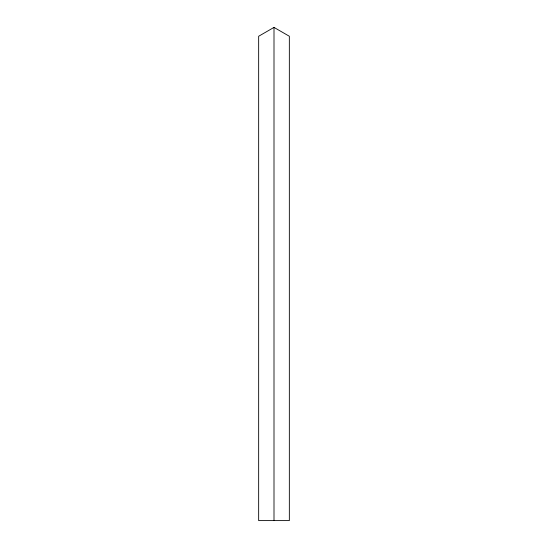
<?xml version="1.0" encoding="UTF-8"?>
<svg xmlns="http://www.w3.org/2000/svg" width="548" height="548" viewBox="0 0 548 548"><rect width="100%" height="100%" fill="white"/><g stroke="black" fill="none" stroke-linecap="round" stroke-linejoin="round"><path stroke-width="0.82" d="M274 27.4L258.656 36.257L258.656 520.6L289.344 520.6L289.344 36.257L274 27.4L274 520.6"/></g></svg>
